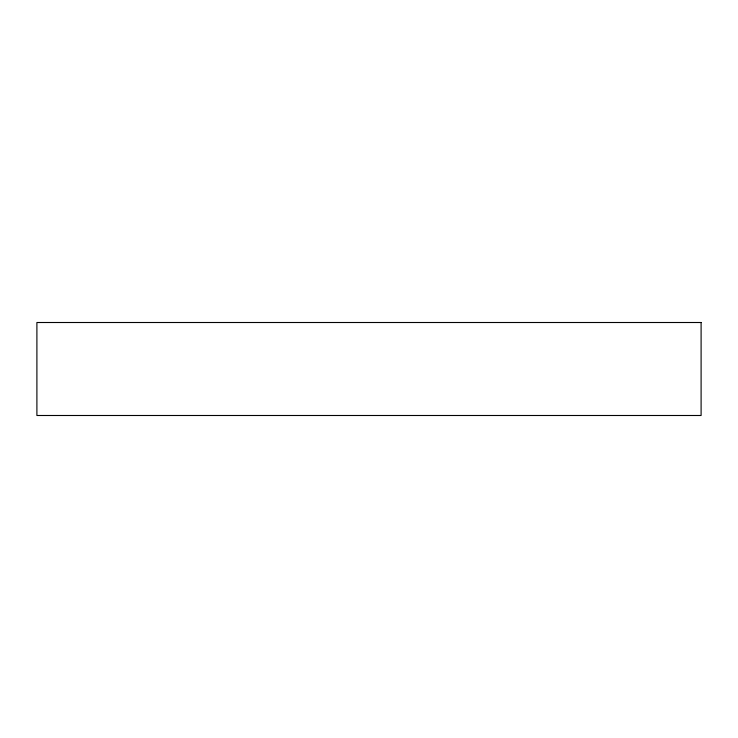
<?xml version="1.0" encoding="UTF-8"?>
<svg xmlns="http://www.w3.org/2000/svg" width="738" height="738" viewBox="0 0 738 738"><rect width="100%" height="100%" fill="white"/><g stroke="black" fill="none" stroke-linecap="round" stroke-linejoin="round"><path stroke-width="1.11" d="M701.1 322.506L36.9 322.506L36.9 415.494L701.1 415.494L701.1 322.506"/></g></svg>
